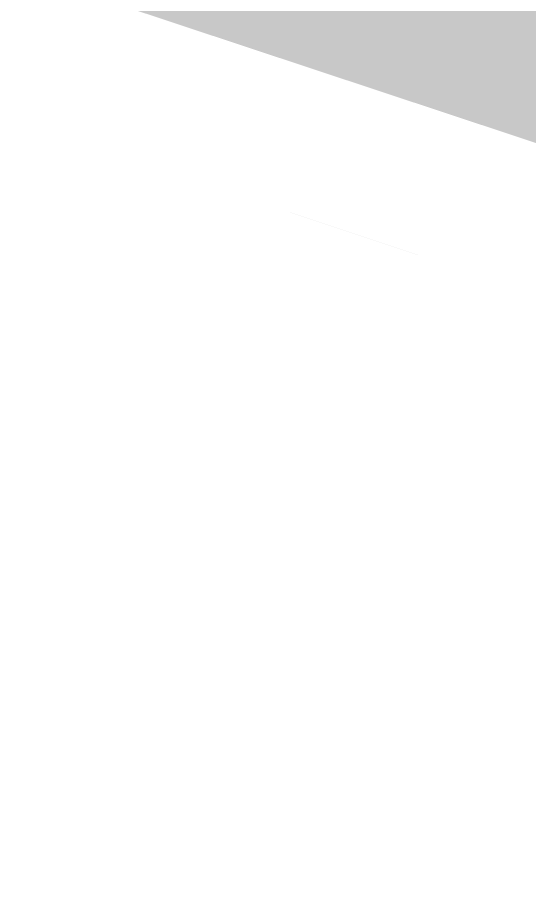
# Model space of a CAD drawing. Header units: millimetres. Extents: x 0 to 594, y 0 to 420.
# Drawn here: x 542.8305 to 542.9165, y 50.0116 to 50.1584 of the extents above; entities that cross this region are included whole.
import ezdxf

# ---------------------------------------------------------------- set-up
doc = ezdxf.new("R2010")
doc.units = ezdxf.units.MM

msp = doc.modelspace()

# ---------------------------------------------------------------- hatches: boundary and pattern name
at = {"true_color": 0xe9ba62}
msp.add_hatch(color=7, dxfattribs=at).paths.add_polyline_path([(546.90909, 50.29286), (546.90055, 50.27578), (546.89213, 50.25893), (546.88376, 50.24219), (546.86874, 50.24249), (546.85393, 50.24279), (546.83922, 50.24308), (546.80363, 50.24349), (546.78808, 50.24367), (546.77926, 50.24376), (546.65859, 50.23892), (546.54081, 50.22261), (546.42242, 50.19776), (546.3954, 50.19085), (546.36874, 50.18404), (546.34226, 50.17729), (546.29475, 50.16519), (546.24725, 50.15305), (546.19977, 50.14086), (546.19977, 50.12378), (546.19977, 50.10693), (546.19977, 50.09019), (546.06188, 50.07966), (545.92401, 50.069), (545.78615, 50.05802), (545.25573, 50.02551), (544.72772, 50.01672), (544.19691, 50.03456), (544.17823, 50.0357), (544.15978, 50.03682), (544.14146, 50.03796), (544.01679, 50.04547), (543.8922, 50.05393), (543.7678, 50.06486), (543.71196, 50.08312), (543.67578, 50.09275), (543.62824, 50.10197), (543.58355, 50.10909), (543.56404, 50.11219), (543.55297, 50.11396), (543.52497, 50.11841), (543.49733, 50.12282), (543.46988, 50.12721), (543.44062, 50.1318), (543.41174, 50.13635), (543.38304, 50.14086), (543.20759, 50.16844), (543.03196, 50.19419), (542.85581, 50.21686), (542.84727, 50.19978), (542.83885, 50.18293), (542.83048, 50.16619), (543.94329, 49.9203), (545.11622, 49.90025), (546.25575, 50.00616), (546.27318, 50.00835), (546.29036, 50.01049), (546.30743, 50.01262), (546.54383, 50.04598), (546.77757, 50.08817), (547.01042, 50.14086), (547.01896, 50.18355), (547.02739, 50.22568), (547.03576, 50.26752), (547.0016, 50.25899), (546.9679, 50.25056), (546.93442, 50.24219), (546.92589, 50.25927), (546.91746, 50.27612)])
at = {"true_color": 0xebbf68}
msp.add_hatch(color=7, dxfattribs=at).paths.add_polyline_path([(542.85581, 50.21686), (542.84727, 50.19978), (542.83885, 50.18293), (542.83048, 50.16619), (543.42343, 49.96931), (544.05394, 49.90363), (545.26245, 49.91286), (545.26245, 49.9214), (545.26245, 49.92983), (545.26245, 49.9382), (545.30514, 49.94673), (545.34726, 49.95516), (545.38911, 49.96353), (545.38911, 49.97207), (545.38911, 49.98049), (545.38911, 49.98886), (544.98615, 50.00006), (544.5834, 50.01513), (544.18083, 50.03621), (544.149, 50.03817), (544.1351, 50.03903), (544.12722, 50.03953), (544.09204, 50.04164), (544.05685, 50.04376), (544.02166, 50.04589), (543.98877, 50.04802), (543.95631, 50.05011), (543.92405, 50.05219), (543.87191, 50.0558), (543.81982, 50.05998), (543.7678, 50.06486), (543.71196, 50.08312), (543.67578, 50.09275), (543.62824, 50.10197), (543.58355, 50.10909), (543.56404, 50.11219), (543.55297, 50.11396), (543.52497, 50.11841), (543.49733, 50.12282), (543.46988, 50.12721), (543.44062, 50.1318), (543.41174, 50.13635), (543.38304, 50.14086), (543.20759, 50.16844), (543.03196, 50.19419)])
at = {"true_color": 0xe9c06d}
msp.add_hatch(color=7, dxfattribs=at).paths.add_polyline_path([(542.85581, 50.21686), (542.84727, 50.19978), (542.83885, 50.18293), (542.83048, 50.16619), (542.94347, 50.12913), (543.05751, 50.09864), (543.17346, 50.07259), (543.19661, 50.06784), (543.21945, 50.06317), (543.24214, 50.05853), (543.28362, 50.04948), (543.30174, 50.04553), (543.31201, 50.04328), (543.33449, 50.03868), (543.35667, 50.03414), (543.37871, 50.02962), (543.42318, 50.02059), (543.45181, 50.01659), (543.48914, 50.01419), (543.50621, 50.03127), (543.52306, 50.04812), (543.5398, 50.06486), (543.49474, 50.10557), (543.44333, 50.12654), (543.34149, 50.14575), (543.30695, 50.15131), (543.29186, 50.15374), (543.2833, 50.1551), (543.14112, 50.17813), (542.9987, 50.19867)])
at = {"true_color": 0xd45454}
msp.add_hatch(color=7, dxfattribs=at).paths.add_polyline_path([(542.83048, 50.14086), (542.88396, 50.12303), (542.90366, 50.11646), (542.90648, 50.11553)])
at = {"true_color": 0xd4a97f}
msp.add_hatch(color=7, dxfattribs=at).paths.add_polyline_path([(542.90648, 50.11553), (542.95996, 50.0977), (542.97966, 50.09113), (542.98248, 50.09019)])

doc.saveas('drawing.dxf')
